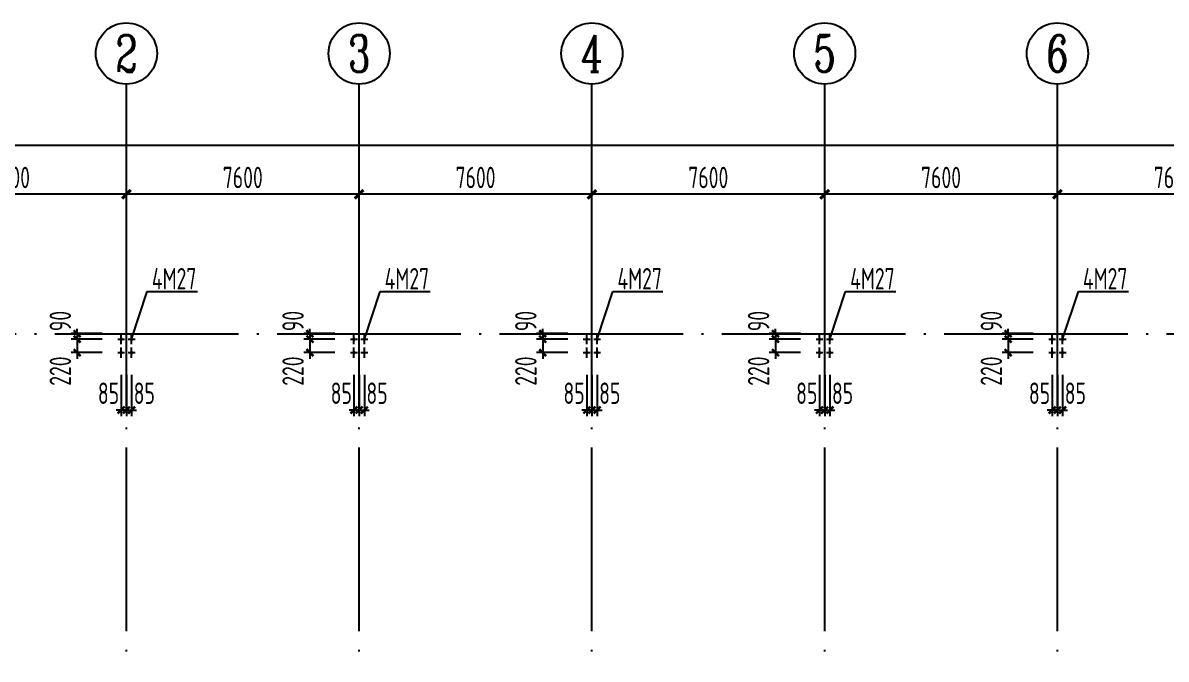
# Model space of a CAD drawing. Extents: x -3102990 to -851544, y -5293060 to -2540151.
# Drawn here: x -2112087 to -2093422, y -2646655 to -2636265 of the extents above; entities that cross this region are included whole.
import ezdxf
from ezdxf.enums import TextEntityAlignment as Align

# ---------------------------------------------------------------- set-up
doc = ezdxf.new("R2010")
doc.units = 0
doc.header["$LTSCALE"] = 1000
doc.header["$PDMODE"] = 1
doc.linetypes.add('DOTE', pattern=[2.42, 2, -0.2, 0.02, -0.2])
doc.layers.get('0').update_dxf_attribs({"linetype": 'CONTINUOUS'})
doc.layers.get('Defpoints').update_dxf_attribs({"linetype": 'CONTINUOUS'})
for name, color, linetype in [('AXIS', 253, 'DOTE'), ('COLU', 7, 'CONTINUOUS'), ('DIM', 3, 'CONTINUOUS'), ('NUM', 7, 'CONTINUOUS'), ('TEXT', 7, 'CONTINUOUS'), ('THIN', 7, 'CONTINUOUS')]:
    doc.layers.add(name, color=color, linetype=linetype)
doc.styles.add('TSSD_Axis', font='Complex.shx', dxfattribs={"width": 0.7, "bigfont": 'hztxt.shx'})
doc.styles.add('TSSD_Dimension', font='tssdeng.shx', dxfattribs={"width": 0.7, "bigfont": 'Hztxt.shx'})
doc.styles.add('TSSD_Rein', font='Tssdeng.shx', dxfattribs={"width": 0.75, "bigfont": 'hztxt.shx'})
doc.dimstyles.new('TSSD_100_100$0', dxfattribs={"dimtxt": 350, "dimasz": 80, "dimexe": 100, "dimexo": 250, "dimgap": 100, "dimtad": 1, "dimdec": 0, "dimzin": 0, "dimdsep": 46, "dimtxsty": 'TSSD_Dimension', "dimblk": 'ARCHTICK', "dimcen": 0, "dimdle": 100, "dimclrd": 3, "dimclre": 3, "dimclrt": 7, "dimadec": 0, "dimazin": 0, "dimtfac": 1, "dimtdec": 0, "dimtix": 1, "dimtmove": 2, "dimatfit": 3, "dimldrblk": 'ARCHTICK', "dimfxl": 100, "dimtolj": 1, "dimtzin": 0, "dimarcsym": 0})
doc.dimstyles.new('TSSD_200_100', dxfattribs={"dimtxt": 350, "dimasz": 100, "dimexe": 100, "dimexo": 250, "dimgap": 100, "dimtad": 1, "dimdec": 0, "dimlfac": 2, "dimzin": 0, "dimdsep": 46, "dimtxsty": 'TSSD_Dimension', "dimblk": 'ARCHTICK', "dimcen": 0, "dimdle": 100, "dimclrt": 7, "dimadec": 0, "dimazin": 0, "dimtfac": 1, "dimtdec": 0, "dimtix": 1, "dimtmove": 2, "dimatfit": 3, "dimfxl": 1, "dimtolj": 1, "dimtzin": 0, "dimarcsym": 0})

# ---------------------------------------------------------------- blocks, each defined once
blk = doc.blocks.new('ts_axno')
at = {"color": 0, "linetype": 'ByBlock', "lineweight": -2}
blk.add_circle((0, 0), 0.5, dxfattribs=at)
at = {"color": 0, "linetype": 'ByBlock', "lineweight": -2, "style": 'TSSD_Axis', "width": 0.7}
blk.add_attdef('A', text='', height=0.6, dxfattribs=at).set_placement((0, 0), align=Align.MIDDLE_CENTER)
blk = doc.blocks.new('_ArchTick')
at = {"color": 0, "const_width": 0.5}
blk.add_lwpolyline([(-0.71, -0.71), (0.71, 0.71)], dxfattribs=at)
blk = doc.blocks.new('*D936')
at = {"layer": 'Defpoints', "color": 0, "ltscale": 1.5}
for p in [(-2095197, -2639065), (-2095197, -2640340), (-2091397, -2640340)]:
    blk.add_point(p, dxfattribs=at)
at = {"layer": 'DIM', "color": 0, "lineweight": -2, "ltscale": 1.5}
for p, q in [((-2095197, -2640090), (-2095197, -2638965)), ((-2091397, -2640090), (-2091397, -2638965)), ((-2091297, -2639065), (-2095297, -2639065))]:
    blk.add_line(p, q, dxfattribs=at)
at = {"layer": 'DIM', "color": 0, "lineweight": -2, "ltscale": 1.5, "xscale": 100, "yscale": 100, "zscale": 100, "rotation": 180}
blk.add_blockref('_ArchTick', (-2095197, -2639065), dxfattribs=at)
at = {"layer": 'DIM', "color": 0, "lineweight": -2, "ltscale": 1.5, "xscale": 100, "yscale": 100, "zscale": 100}
blk.add_blockref('_ArchTick', (-2091397, -2639065), dxfattribs=at)
at = {"layer": 'DIM', "color": 7, "ltscale": 1.5, "insert": (-2093297, -2638790), "char_height": 350, "attachment_point": 5, "style": 'TSSD_Dimension'}
blk.add_mtext('\\A1;7600', dxfattribs=at)
blk = doc.blocks.new('*D937')
at = {"layer": 'Defpoints', "color": 0, "ltscale": 1.5}
for p in [(-2098997, -2639065), (-2098997, -2640340), (-2095197, -2640340)]:
    blk.add_point(p, dxfattribs=at)
at = {"layer": 'DIM', "color": 0, "lineweight": -2, "ltscale": 1.5}
for p, q in [((-2098997, -2640090), (-2098997, -2638965)), ((-2095197, -2640090), (-2095197, -2638965)), ((-2095097, -2639065), (-2099097, -2639065))]:
    blk.add_line(p, q, dxfattribs=at)
at = {"layer": 'DIM', "color": 0, "lineweight": -2, "ltscale": 1.5, "xscale": 100, "yscale": 100, "zscale": 100, "rotation": 180}
blk.add_blockref('_ArchTick', (-2098997, -2639065), dxfattribs=at)
at = {"layer": 'DIM', "color": 0, "lineweight": -2, "ltscale": 1.5, "xscale": 100, "yscale": 100, "zscale": 100}
blk.add_blockref('_ArchTick', (-2095197, -2639065), dxfattribs=at)
at = {"layer": 'DIM', "color": 7, "ltscale": 1.5, "insert": (-2097097, -2638790), "char_height": 350, "attachment_point": 5, "style": 'TSSD_Dimension'}
blk.add_mtext('\\A1;7600', dxfattribs=at)
blk = doc.blocks.new('*D938')
at = {"layer": 'Defpoints', "color": 0, "ltscale": 1.5}
for p in [(-2102797, -2639065), (-2102797, -2640340), (-2098997, -2640340)]:
    blk.add_point(p, dxfattribs=at)
at = {"layer": 'DIM', "color": 0, "lineweight": -2, "ltscale": 1.5}
for p, q in [((-2102797, -2640090), (-2102797, -2638965)), ((-2098997, -2640090), (-2098997, -2638965)), ((-2098897, -2639065), (-2102897, -2639065))]:
    blk.add_line(p, q, dxfattribs=at)
at = {"layer": 'DIM', "color": 0, "lineweight": -2, "ltscale": 1.5, "xscale": 100, "yscale": 100, "zscale": 100, "rotation": 180}
blk.add_blockref('_ArchTick', (-2102797, -2639065), dxfattribs=at)
at = {"layer": 'DIM', "color": 0, "lineweight": -2, "ltscale": 1.5, "xscale": 100, "yscale": 100, "zscale": 100}
blk.add_blockref('_ArchTick', (-2098997, -2639065), dxfattribs=at)
at = {"layer": 'DIM', "color": 7, "ltscale": 1.5, "insert": (-2100897, -2638790), "char_height": 350, "attachment_point": 5, "style": 'TSSD_Dimension'}
blk.add_mtext('\\A1;7600', dxfattribs=at)
blk = doc.blocks.new('*D939')
at = {"layer": 'Defpoints', "color": 0, "ltscale": 1.5}
for p in [(-2106597, -2639065), (-2106597, -2640340), (-2102797, -2640340)]:
    blk.add_point(p, dxfattribs=at)
at = {"layer": 'DIM', "color": 0, "lineweight": -2, "ltscale": 1.5}
for p, q in [((-2106597, -2640090), (-2106597, -2638965)), ((-2102797, -2640090), (-2102797, -2638965)), ((-2102697, -2639065), (-2106697, -2639065))]:
    blk.add_line(p, q, dxfattribs=at)
at = {"layer": 'DIM', "color": 0, "lineweight": -2, "ltscale": 1.5, "xscale": 100, "yscale": 100, "zscale": 100, "rotation": 180}
blk.add_blockref('_ArchTick', (-2106597, -2639065), dxfattribs=at)
at = {"layer": 'DIM', "color": 0, "lineweight": -2, "ltscale": 1.5, "xscale": 100, "yscale": 100, "zscale": 100}
blk.add_blockref('_ArchTick', (-2102797, -2639065), dxfattribs=at)
at = {"layer": 'DIM', "color": 7, "ltscale": 1.5, "insert": (-2104697, -2638790), "char_height": 350, "attachment_point": 5, "style": 'TSSD_Dimension'}
blk.add_mtext('\\A1;7600', dxfattribs=at)
blk = doc.blocks.new('*D940')
at = {"layer": 'Defpoints', "color": 0, "ltscale": 1.5}
for p in [(-2110397, -2639065), (-2110397, -2640340), (-2106597, -2640340)]:
    blk.add_point(p, dxfattribs=at)
at = {"layer": 'DIM', "color": 0, "lineweight": -2, "ltscale": 1.5}
for p, q in [((-2110397, -2640090), (-2110397, -2638965)), ((-2106597, -2640090), (-2106597, -2638965)), ((-2106497, -2639065), (-2110497, -2639065))]:
    blk.add_line(p, q, dxfattribs=at)
at = {"layer": 'DIM', "color": 0, "lineweight": -2, "ltscale": 1.5, "xscale": 100, "yscale": 100, "zscale": 100, "rotation": 180}
blk.add_blockref('_ArchTick', (-2110397, -2639065), dxfattribs=at)
at = {"layer": 'DIM', "color": 0, "lineweight": -2, "ltscale": 1.5, "xscale": 100, "yscale": 100, "zscale": 100}
blk.add_blockref('_ArchTick', (-2106597, -2639065), dxfattribs=at)
at = {"layer": 'DIM', "color": 7, "ltscale": 1.5, "insert": (-2108497, -2638790), "char_height": 350, "attachment_point": 5, "style": 'TSSD_Dimension'}
blk.add_mtext('\\A1;7600', dxfattribs=at)
blk = doc.blocks.new('*D941')
at = {"layer": 'Defpoints', "color": 0, "ltscale": 1.5}
for p in [(-2114197, -2639065), (-2114197, -2640340), (-2110397, -2640340)]:
    blk.add_point(p, dxfattribs=at)
at = {"layer": 'DIM', "color": 0, "lineweight": -2, "ltscale": 1.5}
for p, q in [((-2114197, -2640090), (-2114197, -2638965)), ((-2110397, -2640090), (-2110397, -2638965)), ((-2110297, -2639065), (-2114297, -2639065))]:
    blk.add_line(p, q, dxfattribs=at)
at = {"layer": 'DIM', "color": 0, "lineweight": -2, "ltscale": 1.5, "xscale": 100, "yscale": 100, "zscale": 100, "rotation": 180}
blk.add_blockref('_ArchTick', (-2114197, -2639065), dxfattribs=at)
at = {"layer": 'DIM', "color": 0, "lineweight": -2, "ltscale": 1.5, "xscale": 100, "yscale": 100, "zscale": 100}
blk.add_blockref('_ArchTick', (-2110397, -2639065), dxfattribs=at)
at = {"layer": 'DIM', "color": 7, "ltscale": 1.5, "insert": (-2112297, -2638790), "char_height": 350, "attachment_point": 5, "style": 'TSSD_Dimension'}
blk.add_mtext('\\A1;7600', dxfattribs=at)
blk = doc.blocks.new('*D942')
at = {"layer": 'Defpoints', "color": 0, "ltscale": 1.5}
for p in [(-2038197, -2638265), (-2114197, -2640340), (-2038197, -2640340)]:
    blk.add_point(p, dxfattribs=at)
at = {"layer": 'DIM', "color": 0, "lineweight": -2, "ltscale": 1.5}
for p, q in [((-2114297, -2638265), (-2038097, -2638265)), ((-2114197, -2640090), (-2114197, -2638165)), ((-2038197, -2640090), (-2038197, -2638165))]:
    blk.add_line(p, q, dxfattribs=at)
at = {"layer": 'DIM', "color": 0, "lineweight": -2, "ltscale": 1.5, "xscale": 100, "yscale": 100, "zscale": 100, "rotation": 180}
blk.add_blockref('_ArchTick', (-2114197, -2638265), dxfattribs=at)
at = {"layer": 'DIM', "color": 0, "lineweight": -2, "ltscale": 1.5, "xscale": 100, "yscale": 100, "zscale": 100}
blk.add_blockref('_ArchTick', (-2038197, -2638265), dxfattribs=at)
at = {"layer": 'DIM', "color": 7, "ltscale": 1.5, "insert": (-2076197, -2637990), "char_height": 350, "attachment_point": 5, "style": 'TSSD_Dimension'}
blk.add_mtext('\\A1;152000', dxfattribs=at)
blk = doc.blocks.new('A$C21E01B0F')
at = {"layer": 'THIN'}
for p, q in [((18, 241), (18, -299)), ((-162, -29), (198, -29))]:
    blk.add_line(p, q, dxfattribs=at)
blk.add_solid([(18, 151), (108, -29), (-72, -29), (18, -209)], dxfattribs=at)
blk = doc.blocks.new('*D955')
at = {"layer": 'Defpoints', "color": 0, "ltscale": 1.5}
for p in [(-2111201, -2641430), (-2110542, -2641340), (-2110542, -2641430)]:
    blk.add_point(p, dxfattribs=at)
at = {"layer": 'DIM', "color": 3, "lineweight": -2, "ltscale": 1.5}
for p, q in [((-2110792, -2641340), (-2111301, -2641340)), ((-2110792, -2641430), (-2111301, -2641430)), ((-2111201, -2641340), (-2111201, -2641260)), ((-2111201, -2641340), (-2111201, -2641430)), ((-2111201, -2641430), (-2111201, -2641510))]:
    blk.add_line(p, q, dxfattribs=at)
at = {"layer": 'DIM', "color": 3, "lineweight": -2, "ltscale": 1.5, "xscale": 80, "yscale": 80, "zscale": 80}
for p, rotation in [((-2111201, -2641340), 270), ((-2111201, -2641430), 90)]:
    blk.add_blockref('_ArchTick', p, dxfattribs=dict(at, rotation=rotation))
at = {"layer": 'DIM', "color": 7, "ltscale": 1.5, "insert": (-2111476, -2641134), "char_height": 350, "attachment_point": 5, "rotation": 90, "style": 'TSSD_Dimension'}
blk.add_mtext('\\A1;90', dxfattribs=at)
blk = doc.blocks.new('*D956')
at = {"layer": 'Defpoints', "color": 0, "ltscale": 1.5}
for p in [(-2110542, -2641430), (-2111201, -2641650), (-2110542, -2641650)]:
    blk.add_point(p, dxfattribs=at)
at = {"layer": 'DIM', "color": 3, "lineweight": -2, "ltscale": 1.5}
for p, q in [((-2110792, -2641430), (-2111301, -2641430)), ((-2111201, -2641330), (-2111201, -2641750)), ((-2110792, -2641650), (-2111301, -2641650))]:
    blk.add_line(p, q, dxfattribs=at)
at = {"layer": 'DIM', "color": 3, "lineweight": -2, "ltscale": 1.5, "xscale": 80, "yscale": 80, "zscale": 80}
for p, rotation in [((-2111201, -2641430), 90), ((-2111201, -2641650), 270)]:
    blk.add_blockref('_ArchTick', p, dxfattribs=dict(at, rotation=rotation))
at = {"layer": 'DIM', "color": 7, "ltscale": 1.5, "insert": (-2111476, -2641952), "char_height": 350, "attachment_point": 5, "rotation": 90, "style": 'TSSD_Dimension'}
blk.add_mtext('\\A1;220', dxfattribs=at)
blk = doc.blocks.new('*D957')
at = {"layer": 'Defpoints', "color": 0, "ltscale": 1.5}
for p in [(-2110482, -2641765), (-2110397, -2641765, 3), (-2110397, -2642588)]:
    blk.add_point(p, dxfattribs=at)
at = {"layer": 'DIM', "color": 3, "lineweight": -2, "ltscale": 1.5}
for p, q in [((-2110482, -2642015), (-2110482, -2642688)), ((-2110397, -2642015), (-2110397, -2642688)), ((-2110482, -2642588), (-2110562, -2642588)), ((-2110482, -2642588), (-2110397, -2642588)), ((-2110397, -2642588), (-2110317, -2642588))]:
    blk.add_line(p, q, dxfattribs=at)
at = {"layer": 'DIM', "color": 3, "lineweight": -2, "ltscale": 1.5, "xscale": 80, "yscale": 80, "zscale": 80}
blk.add_blockref('_ArchTick', (-2110482, -2642588), dxfattribs=at)
at = {"layer": 'DIM', "color": 3, "lineweight": -2, "ltscale": 1.5, "xscale": 80, "yscale": 80, "zscale": 80, "rotation": 180}
blk.add_blockref('_ArchTick', (-2110397, -2642588), dxfattribs=at)
at = {"layer": 'DIM', "color": 7, "ltscale": 1.5, "insert": (-2110689, -2642313), "char_height": 350, "attachment_point": 5, "style": 'TSSD_Dimension'}
blk.add_mtext('\\A1;85', dxfattribs=at)
blk = doc.blocks.new('*D958')
at = {"layer": 'Defpoints', "color": 0, "ltscale": 1.5}
for p in [(-2110397, -2641765), (-2110312, -2641765, 3), (-2110312, -2642588)]:
    blk.add_point(p, dxfattribs=at)
at = {"layer": 'DIM', "color": 3, "lineweight": -2, "ltscale": 1.5}
for p, q in [((-2110397, -2642015), (-2110397, -2642688)), ((-2110312, -2642015), (-2110312, -2642688)), ((-2110397, -2642588), (-2110477, -2642588)), ((-2110397, -2642588), (-2110312, -2642588)), ((-2110312, -2642588), (-2110232, -2642588))]:
    blk.add_line(p, q, dxfattribs=at)
at = {"layer": 'DIM', "color": 3, "lineweight": -2, "ltscale": 1.5, "xscale": 80, "yscale": 80, "zscale": 80}
blk.add_blockref('_ArchTick', (-2110397, -2642588), dxfattribs=at)
at = {"layer": 'DIM', "color": 3, "lineweight": -2, "ltscale": 1.5, "xscale": 80, "yscale": 80, "zscale": 80, "rotation": 180}
blk.add_blockref('_ArchTick', (-2110312, -2642588), dxfattribs=at)
at = {"layer": 'DIM', "color": 7, "ltscale": 1.5, "insert": (-2110105, -2642313), "char_height": 350, "attachment_point": 5, "style": 'TSSD_Dimension'}
blk.add_mtext('\\A1;85', dxfattribs=at)
blk = doc.blocks.new('*D959')
at = {"layer": 'Defpoints', "color": 0, "ltscale": 1.5}
for p in [(-2107401, -2641430), (-2106742, -2641340), (-2106742, -2641430)]:
    blk.add_point(p, dxfattribs=at)
at = {"layer": 'DIM', "color": 3, "lineweight": -2, "ltscale": 1.5}
for p, q in [((-2106992, -2641340), (-2107501, -2641340)), ((-2106992, -2641430), (-2107501, -2641430)), ((-2107401, -2641340), (-2107401, -2641260)), ((-2107401, -2641340), (-2107401, -2641430)), ((-2107401, -2641430), (-2107401, -2641510))]:
    blk.add_line(p, q, dxfattribs=at)
at = {"layer": 'DIM', "color": 3, "lineweight": -2, "ltscale": 1.5, "xscale": 80, "yscale": 80, "zscale": 80}
for p, rotation in [((-2107401, -2641340), 270), ((-2107401, -2641430), 90)]:
    blk.add_blockref('_ArchTick', p, dxfattribs=dict(at, rotation=rotation))
at = {"layer": 'DIM', "color": 7, "ltscale": 1.5, "insert": (-2107676, -2641134), "char_height": 350, "attachment_point": 5, "rotation": 90, "style": 'TSSD_Dimension'}
blk.add_mtext('\\A1;90', dxfattribs=at)
blk = doc.blocks.new('*D960')
at = {"layer": 'Defpoints', "color": 0, "ltscale": 1.5}
for p in [(-2106742, -2641430), (-2107401, -2641650), (-2106742, -2641650)]:
    blk.add_point(p, dxfattribs=at)
at = {"layer": 'DIM', "color": 3, "lineweight": -2, "ltscale": 1.5}
for p, q in [((-2106992, -2641430), (-2107501, -2641430)), ((-2107401, -2641330), (-2107401, -2641750)), ((-2106992, -2641650), (-2107501, -2641650))]:
    blk.add_line(p, q, dxfattribs=at)
at = {"layer": 'DIM', "color": 3, "lineweight": -2, "ltscale": 1.5, "xscale": 80, "yscale": 80, "zscale": 80}
for p, rotation in [((-2107401, -2641430), 90), ((-2107401, -2641650), 270)]:
    blk.add_blockref('_ArchTick', p, dxfattribs=dict(at, rotation=rotation))
at = {"layer": 'DIM', "color": 7, "ltscale": 1.5, "insert": (-2107676, -2641952), "char_height": 350, "attachment_point": 5, "rotation": 90, "style": 'TSSD_Dimension'}
blk.add_mtext('\\A1;220', dxfattribs=at)
blk = doc.blocks.new('*D961')
at = {"layer": 'Defpoints', "color": 0, "ltscale": 1.5}
for p in [(-2106682, -2641765), (-2106597, -2641765, 3), (-2106597, -2642588)]:
    blk.add_point(p, dxfattribs=at)
at = {"layer": 'DIM', "color": 3, "lineweight": -2, "ltscale": 1.5}
for p, q in [((-2106682, -2642015), (-2106682, -2642688)), ((-2106597, -2642015), (-2106597, -2642688)), ((-2106682, -2642588), (-2106762, -2642588)), ((-2106682, -2642588), (-2106597, -2642588)), ((-2106597, -2642588), (-2106517, -2642588))]:
    blk.add_line(p, q, dxfattribs=at)
at = {"layer": 'DIM', "color": 3, "lineweight": -2, "ltscale": 1.5, "xscale": 80, "yscale": 80, "zscale": 80}
blk.add_blockref('_ArchTick', (-2106682, -2642588), dxfattribs=at)
at = {"layer": 'DIM', "color": 3, "lineweight": -2, "ltscale": 1.5, "xscale": 80, "yscale": 80, "zscale": 80, "rotation": 180}
blk.add_blockref('_ArchTick', (-2106597, -2642588), dxfattribs=at)
at = {"layer": 'DIM', "color": 7, "ltscale": 1.5, "insert": (-2106889, -2642313), "char_height": 350, "attachment_point": 5, "style": 'TSSD_Dimension'}
blk.add_mtext('\\A1;85', dxfattribs=at)
blk = doc.blocks.new('*D962')
at = {"layer": 'Defpoints', "color": 0, "ltscale": 1.5}
for p in [(-2106597, -2641765), (-2106512, -2641765, 3), (-2106512, -2642588)]:
    blk.add_point(p, dxfattribs=at)
at = {"layer": 'DIM', "color": 3, "lineweight": -2, "ltscale": 1.5}
for p, q in [((-2106597, -2642015), (-2106597, -2642688)), ((-2106512, -2642015), (-2106512, -2642688)), ((-2106597, -2642588), (-2106677, -2642588)), ((-2106597, -2642588), (-2106512, -2642588)), ((-2106512, -2642588), (-2106432, -2642588))]:
    blk.add_line(p, q, dxfattribs=at)
at = {"layer": 'DIM', "color": 3, "lineweight": -2, "ltscale": 1.5, "xscale": 80, "yscale": 80, "zscale": 80}
blk.add_blockref('_ArchTick', (-2106597, -2642588), dxfattribs=at)
at = {"layer": 'DIM', "color": 3, "lineweight": -2, "ltscale": 1.5, "xscale": 80, "yscale": 80, "zscale": 80, "rotation": 180}
blk.add_blockref('_ArchTick', (-2106512, -2642588), dxfattribs=at)
at = {"layer": 'DIM', "color": 7, "ltscale": 1.5, "insert": (-2106305, -2642313), "char_height": 350, "attachment_point": 5, "style": 'TSSD_Dimension'}
blk.add_mtext('\\A1;85', dxfattribs=at)
blk = doc.blocks.new('*D967')
at = {"layer": 'Defpoints', "color": 0, "ltscale": 1.5}
for p in [(-2103601, -2641430), (-2102942, -2641340), (-2102942, -2641430)]:
    blk.add_point(p, dxfattribs=at)
at = {"layer": 'DIM', "color": 3, "lineweight": -2, "ltscale": 1.5}
for p, q in [((-2103192, -2641340), (-2103701, -2641340)), ((-2103192, -2641430), (-2103701, -2641430)), ((-2103601, -2641340), (-2103601, -2641260)), ((-2103601, -2641340), (-2103601, -2641430)), ((-2103601, -2641430), (-2103601, -2641510))]:
    blk.add_line(p, q, dxfattribs=at)
at = {"layer": 'DIM', "color": 3, "lineweight": -2, "ltscale": 1.5, "xscale": 80, "yscale": 80, "zscale": 80}
for p, rotation in [((-2103601, -2641340), 270), ((-2103601, -2641430), 90)]:
    blk.add_blockref('_ArchTick', p, dxfattribs=dict(at, rotation=rotation))
at = {"layer": 'DIM', "color": 7, "ltscale": 1.5, "insert": (-2103876, -2641134), "char_height": 350, "attachment_point": 5, "rotation": 90, "style": 'TSSD_Dimension'}
blk.add_mtext('\\A1;90', dxfattribs=at)
blk = doc.blocks.new('*D968')
at = {"layer": 'Defpoints', "color": 0, "ltscale": 1.5}
for p in [(-2102942, -2641430), (-2103601, -2641650), (-2102942, -2641650)]:
    blk.add_point(p, dxfattribs=at)
at = {"layer": 'DIM', "color": 3, "lineweight": -2, "ltscale": 1.5}
for p, q in [((-2103192, -2641430), (-2103701, -2641430)), ((-2103601, -2641330), (-2103601, -2641750)), ((-2103192, -2641650), (-2103701, -2641650))]:
    blk.add_line(p, q, dxfattribs=at)
at = {"layer": 'DIM', "color": 3, "lineweight": -2, "ltscale": 1.5, "xscale": 80, "yscale": 80, "zscale": 80}
for p, rotation in [((-2103601, -2641430), 90), ((-2103601, -2641650), 270)]:
    blk.add_blockref('_ArchTick', p, dxfattribs=dict(at, rotation=rotation))
at = {"layer": 'DIM', "color": 7, "ltscale": 1.5, "insert": (-2103876, -2641952), "char_height": 350, "attachment_point": 5, "rotation": 90, "style": 'TSSD_Dimension'}
blk.add_mtext('\\A1;220', dxfattribs=at)
blk = doc.blocks.new('*D969')
at = {"layer": 'Defpoints', "color": 0, "ltscale": 1.5}
for p in [(-2102882, -2641765), (-2102797, -2641765, 3), (-2102797, -2642588)]:
    blk.add_point(p, dxfattribs=at)
at = {"layer": 'DIM', "color": 3, "lineweight": -2, "ltscale": 1.5}
for p, q in [((-2102882, -2642015), (-2102882, -2642688)), ((-2102797, -2642015), (-2102797, -2642688)), ((-2102882, -2642588), (-2102962, -2642588)), ((-2102882, -2642588), (-2102797, -2642588)), ((-2102797, -2642588), (-2102717, -2642588))]:
    blk.add_line(p, q, dxfattribs=at)
at = {"layer": 'DIM', "color": 3, "lineweight": -2, "ltscale": 1.5, "xscale": 80, "yscale": 80, "zscale": 80}
blk.add_blockref('_ArchTick', (-2102882, -2642588), dxfattribs=at)
at = {"layer": 'DIM', "color": 3, "lineweight": -2, "ltscale": 1.5, "xscale": 80, "yscale": 80, "zscale": 80, "rotation": 180}
blk.add_blockref('_ArchTick', (-2102797, -2642588), dxfattribs=at)
at = {"layer": 'DIM', "color": 7, "ltscale": 1.5, "insert": (-2103089, -2642313), "char_height": 350, "attachment_point": 5, "style": 'TSSD_Dimension'}
blk.add_mtext('\\A1;85', dxfattribs=at)
blk = doc.blocks.new('*D970')
at = {"layer": 'Defpoints', "color": 0, "ltscale": 1.5}
for p in [(-2102797, -2641765), (-2102712, -2641765, 3), (-2102712, -2642588)]:
    blk.add_point(p, dxfattribs=at)
at = {"layer": 'DIM', "color": 3, "lineweight": -2, "ltscale": 1.5}
for p, q in [((-2102797, -2642015), (-2102797, -2642688)), ((-2102712, -2642015), (-2102712, -2642688)), ((-2102797, -2642588), (-2102877, -2642588)), ((-2102797, -2642588), (-2102712, -2642588)), ((-2102712, -2642588), (-2102632, -2642588))]:
    blk.add_line(p, q, dxfattribs=at)
at = {"layer": 'DIM', "color": 3, "lineweight": -2, "ltscale": 1.5, "xscale": 80, "yscale": 80, "zscale": 80}
blk.add_blockref('_ArchTick', (-2102797, -2642588), dxfattribs=at)
at = {"layer": 'DIM', "color": 3, "lineweight": -2, "ltscale": 1.5, "xscale": 80, "yscale": 80, "zscale": 80, "rotation": 180}
blk.add_blockref('_ArchTick', (-2102712, -2642588), dxfattribs=at)
at = {"layer": 'DIM', "color": 7, "ltscale": 1.5, "insert": (-2102505, -2642313), "char_height": 350, "attachment_point": 5, "style": 'TSSD_Dimension'}
blk.add_mtext('\\A1;85', dxfattribs=at)
blk = doc.blocks.new('*D975')
at = {"layer": 'Defpoints', "color": 0, "ltscale": 1.5}
for p in [(-2099801, -2641430), (-2099142, -2641340), (-2099142, -2641430)]:
    blk.add_point(p, dxfattribs=at)
at = {"layer": 'DIM', "color": 3, "lineweight": -2, "ltscale": 1.5}
for p, q in [((-2099392, -2641340), (-2099901, -2641340)), ((-2099392, -2641430), (-2099901, -2641430)), ((-2099801, -2641340), (-2099801, -2641260)), ((-2099801, -2641340), (-2099801, -2641430)), ((-2099801, -2641430), (-2099801, -2641510))]:
    blk.add_line(p, q, dxfattribs=at)
at = {"layer": 'DIM', "color": 3, "lineweight": -2, "ltscale": 1.5, "xscale": 80, "yscale": 80, "zscale": 80}
for p, rotation in [((-2099801, -2641340), 270), ((-2099801, -2641430), 90)]:
    blk.add_blockref('_ArchTick', p, dxfattribs=dict(at, rotation=rotation))
at = {"layer": 'DIM', "color": 7, "ltscale": 1.5, "insert": (-2100076, -2641134), "char_height": 350, "attachment_point": 5, "rotation": 90, "style": 'TSSD_Dimension'}
blk.add_mtext('\\A1;90', dxfattribs=at)
blk = doc.blocks.new('*D976')
at = {"layer": 'Defpoints', "color": 0, "ltscale": 1.5}
for p in [(-2099142, -2641430), (-2099801, -2641650), (-2099142, -2641650)]:
    blk.add_point(p, dxfattribs=at)
at = {"layer": 'DIM', "color": 3, "lineweight": -2, "ltscale": 1.5}
for p, q in [((-2099392, -2641430), (-2099901, -2641430)), ((-2099801, -2641330), (-2099801, -2641750)), ((-2099392, -2641650), (-2099901, -2641650))]:
    blk.add_line(p, q, dxfattribs=at)
at = {"layer": 'DIM', "color": 3, "lineweight": -2, "ltscale": 1.5, "xscale": 80, "yscale": 80, "zscale": 80}
for p, rotation in [((-2099801, -2641430), 90), ((-2099801, -2641650), 270)]:
    blk.add_blockref('_ArchTick', p, dxfattribs=dict(at, rotation=rotation))
at = {"layer": 'DIM', "color": 7, "ltscale": 1.5, "insert": (-2100076, -2641952), "char_height": 350, "attachment_point": 5, "rotation": 90, "style": 'TSSD_Dimension'}
blk.add_mtext('\\A1;220', dxfattribs=at)
blk = doc.blocks.new('*D977')
at = {"layer": 'Defpoints', "color": 0, "ltscale": 1.5}
for p in [(-2099082, -2641765), (-2098997, -2641765, 3), (-2098997, -2642588)]:
    blk.add_point(p, dxfattribs=at)
at = {"layer": 'DIM', "color": 3, "lineweight": -2, "ltscale": 1.5}
for p, q in [((-2099082, -2642015), (-2099082, -2642688)), ((-2098997, -2642015), (-2098997, -2642688)), ((-2099082, -2642588), (-2099162, -2642588)), ((-2099082, -2642588), (-2098997, -2642588)), ((-2098997, -2642588), (-2098917, -2642588))]:
    blk.add_line(p, q, dxfattribs=at)
at = {"layer": 'DIM', "color": 3, "lineweight": -2, "ltscale": 1.5, "xscale": 80, "yscale": 80, "zscale": 80}
blk.add_blockref('_ArchTick', (-2099082, -2642588), dxfattribs=at)
at = {"layer": 'DIM', "color": 3, "lineweight": -2, "ltscale": 1.5, "xscale": 80, "yscale": 80, "zscale": 80, "rotation": 180}
blk.add_blockref('_ArchTick', (-2098997, -2642588), dxfattribs=at)
at = {"layer": 'DIM', "color": 7, "ltscale": 1.5, "insert": (-2099289, -2642313), "char_height": 350, "attachment_point": 5, "style": 'TSSD_Dimension'}
blk.add_mtext('\\A1;85', dxfattribs=at)
blk = doc.blocks.new('*D978')
at = {"layer": 'Defpoints', "color": 0, "ltscale": 1.5}
for p in [(-2098997, -2641765), (-2098912, -2641765, 3), (-2098912, -2642588)]:
    blk.add_point(p, dxfattribs=at)
at = {"layer": 'DIM', "color": 3, "lineweight": -2, "ltscale": 1.5}
for p, q in [((-2098997, -2642015), (-2098997, -2642688)), ((-2098912, -2642015), (-2098912, -2642688)), ((-2098997, -2642588), (-2099077, -2642588)), ((-2098997, -2642588), (-2098912, -2642588)), ((-2098912, -2642588), (-2098832, -2642588))]:
    blk.add_line(p, q, dxfattribs=at)
at = {"layer": 'DIM', "color": 3, "lineweight": -2, "ltscale": 1.5, "xscale": 80, "yscale": 80, "zscale": 80}
blk.add_blockref('_ArchTick', (-2098997, -2642588), dxfattribs=at)
at = {"layer": 'DIM', "color": 3, "lineweight": -2, "ltscale": 1.5, "xscale": 80, "yscale": 80, "zscale": 80, "rotation": 180}
blk.add_blockref('_ArchTick', (-2098912, -2642588), dxfattribs=at)
at = {"layer": 'DIM', "color": 7, "ltscale": 1.5, "insert": (-2098705, -2642313), "char_height": 350, "attachment_point": 5, "style": 'TSSD_Dimension'}
blk.add_mtext('\\A1;85', dxfattribs=at)
blk = doc.blocks.new('*D983')
at = {"layer": 'Defpoints', "color": 0, "ltscale": 1.5}
for p in [(-2096001, -2641430), (-2095342, -2641340), (-2095342, -2641430)]:
    blk.add_point(p, dxfattribs=at)
at = {"layer": 'DIM', "color": 3, "lineweight": -2, "ltscale": 1.5}
for p, q in [((-2095592, -2641340), (-2096101, -2641340)), ((-2095592, -2641430), (-2096101, -2641430)), ((-2096001, -2641340), (-2096001, -2641260)), ((-2096001, -2641340), (-2096001, -2641430)), ((-2096001, -2641430), (-2096001, -2641510))]:
    blk.add_line(p, q, dxfattribs=at)
at = {"layer": 'DIM', "color": 3, "lineweight": -2, "ltscale": 1.5, "xscale": 80, "yscale": 80, "zscale": 80}
for p, rotation in [((-2096001, -2641340), 270), ((-2096001, -2641430), 90)]:
    blk.add_blockref('_ArchTick', p, dxfattribs=dict(at, rotation=rotation))
at = {"layer": 'DIM', "color": 7, "ltscale": 1.5, "insert": (-2096276, -2641134), "char_height": 350, "attachment_point": 5, "rotation": 90, "style": 'TSSD_Dimension'}
blk.add_mtext('\\A1;90', dxfattribs=at)
blk = doc.blocks.new('*D984')
at = {"layer": 'Defpoints', "color": 0, "ltscale": 1.5}
for p in [(-2095342, -2641430), (-2096001, -2641650), (-2095342, -2641650)]:
    blk.add_point(p, dxfattribs=at)
at = {"layer": 'DIM', "color": 3, "lineweight": -2, "ltscale": 1.5}
for p, q in [((-2095592, -2641430), (-2096101, -2641430)), ((-2096001, -2641330), (-2096001, -2641750)), ((-2095592, -2641650), (-2096101, -2641650))]:
    blk.add_line(p, q, dxfattribs=at)
at = {"layer": 'DIM', "color": 3, "lineweight": -2, "ltscale": 1.5, "xscale": 80, "yscale": 80, "zscale": 80}
for p, rotation in [((-2096001, -2641430), 90), ((-2096001, -2641650), 270)]:
    blk.add_blockref('_ArchTick', p, dxfattribs=dict(at, rotation=rotation))
at = {"layer": 'DIM', "color": 7, "ltscale": 1.5, "insert": (-2096276, -2641952), "char_height": 350, "attachment_point": 5, "rotation": 90, "style": 'TSSD_Dimension'}
blk.add_mtext('\\A1;220', dxfattribs=at)
blk = doc.blocks.new('*D985')
at = {"layer": 'Defpoints', "color": 0, "ltscale": 1.5}
for p in [(-2095282, -2641765), (-2095197, -2641765, 3), (-2095197, -2642588)]:
    blk.add_point(p, dxfattribs=at)
at = {"layer": 'DIM', "color": 3, "lineweight": -2, "ltscale": 1.5}
for p, q in [((-2095282, -2642015), (-2095282, -2642688)), ((-2095197, -2642015), (-2095197, -2642688)), ((-2095282, -2642588), (-2095362, -2642588)), ((-2095282, -2642588), (-2095197, -2642588)), ((-2095197, -2642588), (-2095117, -2642588))]:
    blk.add_line(p, q, dxfattribs=at)
at = {"layer": 'DIM', "color": 3, "lineweight": -2, "ltscale": 1.5, "xscale": 80, "yscale": 80, "zscale": 80}
blk.add_blockref('_ArchTick', (-2095282, -2642588), dxfattribs=at)
at = {"layer": 'DIM', "color": 3, "lineweight": -2, "ltscale": 1.5, "xscale": 80, "yscale": 80, "zscale": 80, "rotation": 180}
blk.add_blockref('_ArchTick', (-2095197, -2642588), dxfattribs=at)
at = {"layer": 'DIM', "color": 7, "ltscale": 1.5, "insert": (-2095489, -2642313), "char_height": 350, "attachment_point": 5, "style": 'TSSD_Dimension'}
blk.add_mtext('\\A1;85', dxfattribs=at)
blk = doc.blocks.new('*D986')
at = {"layer": 'Defpoints', "color": 0, "ltscale": 1.5}
for p in [(-2095197, -2641765), (-2095112, -2641765, 3), (-2095112, -2642588)]:
    blk.add_point(p, dxfattribs=at)
at = {"layer": 'DIM', "color": 3, "lineweight": -2, "ltscale": 1.5}
for p, q in [((-2095197, -2642015), (-2095197, -2642688)), ((-2095112, -2642015), (-2095112, -2642688)), ((-2095197, -2642588), (-2095277, -2642588)), ((-2095197, -2642588), (-2095112, -2642588)), ((-2095112, -2642588), (-2095032, -2642588))]:
    blk.add_line(p, q, dxfattribs=at)
at = {"layer": 'DIM', "color": 3, "lineweight": -2, "ltscale": 1.5, "xscale": 80, "yscale": 80, "zscale": 80}
blk.add_blockref('_ArchTick', (-2095197, -2642588), dxfattribs=at)
at = {"layer": 'DIM', "color": 3, "lineweight": -2, "ltscale": 1.5, "xscale": 80, "yscale": 80, "zscale": 80, "rotation": 180}
blk.add_blockref('_ArchTick', (-2095112, -2642588), dxfattribs=at)
at = {"layer": 'DIM', "color": 7, "ltscale": 1.5, "insert": (-2094905, -2642313), "char_height": 350, "attachment_point": 5, "style": 'TSSD_Dimension'}
blk.add_mtext('\\A1;85', dxfattribs=at)

msp = doc.modelspace()

# ---------------------------------------------------------------- linework, layer by layer
at = {"layer": 'AXIS', "ltscale": 1.5}
for p, q in [((-2110396.76, -2657090.5), (-2110396.76, -2640340.5)), ((-2106596.76, -2657090.5), (-2106596.76, -2640340.5)), ((-2102796.76, -2657090.5), (-2102796.76, -2640340.5)), ((-2098996.76, -2657090.5), (-2098996.76, -2640340.5)), ((-2095196.76, -2657090.5), (-2095196.76, -2640340.5)), ((-2115196.76, -2641340.5), (-2037196.76, -2641340.5))]:
    msp.add_line(p, q, dxfattribs=at)
at = {"layer": 'NUM', "ltscale": 1.5}
for p, q in [((-2110396.76, -2640340.5), (-2110396.76, -2637265.5)), ((-2106596.76, -2640340.5), (-2106596.76, -2637265.5)), ((-2102796.76, -2640340.5), (-2102796.76, -2637265.5)), ((-2098996.76, -2640340.5), (-2098996.76, -2637265.5)), ((-2095196.76, -2640340.5), (-2095196.76, -2637265.5))]:
    msp.add_line(p, q, dxfattribs=at)
at = {"layer": 'NUM'}
for p, q in [((-2110311.76, -2641430.5, 1.44), (-2110055.44, -2640653.05, 1.44)), ((-2110055.44, -2640653.05, 1.44), (-2109237.37, -2640653.05, 1.44)), ((-2106511.76, -2641430.5, 1.44), (-2106255.44, -2640653.05, 1.44)), ((-2106255.44, -2640653.05, 1.44), (-2105437.37, -2640653.05, 1.44)), ((-2102711.76, -2641430.5, 1.44), (-2102455.44, -2640653.05, 1.44)), ((-2102455.44, -2640653.05, 1.44), (-2101637.37, -2640653.05, 1.44)), ((-2098911.76, -2641430.5, 1.44), (-2098655.44, -2640653.05, 1.44)), ((-2098655.44, -2640653.05, 1.44), (-2097837.37, -2640653.05, 1.44)), ((-2095111.76, -2641430.5, 1.44), (-2094855.44, -2640653.05, 1.44)), ((-2094855.44, -2640653.05, 1.44), (-2094037.37, -2640653.05, 1.44))]:
    msp.add_line(p, q, dxfattribs=at)

# ---------------------------------------------------------------- block references
at = {"layer": 'COLU', "lineweight": 5, "xscale": -0.3087000000523403, "yscale": 0.3087000008672476, "rotation": 180}
for p, zscale in [((-2110487.28, -2641439.44), 0.3086999999999999), ((-2110317.28, -2641439.44, 1.44), 0.3086999999999998), ((-2106687.28, -2641439.44), 0.3086999999999999), ((-2106517.28, -2641439.44, 1.44), 0.3086999999999998), ((-2102887.28, -2641439.44), 0.3086999999999999), ((-2102717.28, -2641439.44, 1.44), 0.3086999999999998), ((-2099087.28, -2641439.44), 0.3086999999999999), ((-2098917.28, -2641439.44, 1.44), 0.3086999999999998), ((-2095287.28, -2641439.44), 0.3086999999999999), ((-2095117.28, -2641439.44, 1.44), 0.3086999999999998), ((-2110487.28, -2641659.44), 0.3086999999999999), ((-2110317.28, -2641659.44, 4.8), 0.3086999999999998), ((-2106687.28, -2641659.44), 0.3086999999999999), ((-2106517.28, -2641659.44, 4.8), 0.3086999999999998), ((-2102887.28, -2641659.44), 0.3086999999999999), ((-2102717.28, -2641659.44, 4.8), 0.3086999999999998), ((-2099087.28, -2641659.44), 0.3086999999999999), ((-2098917.28, -2641659.44, 4.8), 0.3086999999999998), ((-2095287.28, -2641659.44), 0.3086999999999999), ((-2095117.28, -2641659.44, 4.8), 0.3086999999999998)]:
    msp.add_blockref('A$C21E01B0F', p, dxfattribs=dict(at, zscale=zscale))
at = {"layer": 'NUM'}
ref = msp.add_blockref('ts_axno', (-2110396.76, -2636765.5), dxfattribs=dict(at, xscale=1000, yscale=1000, zscale=1000))
ref.add_attrib('2', '2', dxfattribs={"height": 600, "style": 'TSSD_Axis', "width": 0.7}).set_placement((-2110396.76, -2636765.5), align=Align.MIDDLE_CENTER)
ref = msp.add_blockref('ts_axno', (-2106596.76, -2636765.5), dxfattribs=dict(at, xscale=1000, yscale=1000, zscale=1000))
ref.add_attrib('3', '3', dxfattribs={"height": 600, "style": 'TSSD_Axis', "width": 0.7}).set_placement((-2106596.76, -2636765.5), align=Align.MIDDLE_CENTER)
ref = msp.add_blockref('ts_axno', (-2102796.76, -2636765.5), dxfattribs=dict(at, xscale=1000, yscale=1000, zscale=1000))
ref.add_attrib('4', '4', dxfattribs={"height": 600, "style": 'TSSD_Axis', "width": 0.7}).set_placement((-2102796.76, -2636765.5), align=Align.MIDDLE_CENTER)
ref = msp.add_blockref('ts_axno', (-2098996.76, -2636765.5), dxfattribs=dict(at, xscale=1000, yscale=1000, zscale=1000))
ref.add_attrib('5', '5', dxfattribs={"height": 600, "style": 'TSSD_Axis', "width": 0.7}).set_placement((-2098996.76, -2636765.5), align=Align.MIDDLE_CENTER)
ref = msp.add_blockref('ts_axno', (-2095196.76, -2636765.5), dxfattribs=dict(at, xscale=1000, yscale=1000, zscale=1000))
ref.add_attrib('6', '6', dxfattribs={"height": 600, "style": 'TSSD_Axis', "width": 0.7}).set_placement((-2095196.76, -2636765.5), align=Align.MIDDLE_CENTER)

# ---------------------------------------------------------------- texts
at = {"layer": 'TEXT', "style": 'TSSD_Rein', "width": 0.7}
for p in [(-2109981.26, -2640618.04, 1.44), (-2106181.26, -2640618.04, 1.44), (-2102381.26, -2640618.04, 1.44), (-2098581.26, -2640618.04, 1.44), (-2094781.26, -2640618.04, 1.44)]:
    msp.add_text('4M27', height=350, dxfattribs=at).set_placement(p)

# ---------------------------------------------------------------- dimensions: what is measured, and where the dimension line sits
at = {"layer": 'DIM', "ltscale": 1.5}
for base, p1, p2, picture, middle in [((-2038196.76, -2638265.5), (-2114196.76, -2640340.5), (-2038196.76, -2640340.5), '*D942', (-2076196.76, -2637990.5)), ((-2114196.76, -2639065.5), (-2110396.76, -2640340.5), (-2114196.76, -2640340.5), '*D941', (-2112296.76, -2638790.5)), ((-2110396.76, -2639065.5), (-2106596.76, -2640340.5), (-2110396.76, -2640340.5), '*D940', (-2108496.76, -2638790.5)), ((-2106596.76, -2639065.5), (-2102796.76, -2640340.5), (-2106596.76, -2640340.5), '*D939', (-2104696.76, -2638790.5)), ((-2102796.76, -2639065.5), (-2098996.76, -2640340.5), (-2102796.76, -2640340.5), '*D938', (-2100896.76, -2638790.5)), ((-2098996.76, -2639065.5), (-2095196.76, -2640340.5), (-2098996.76, -2640340.5), '*D937', (-2097096.76, -2638790.5)), ((-2095196.76, -2639065.5), (-2091396.76, -2640340.5), (-2095196.76, -2640340.5), '*D936', (-2093296.76, -2638790.5))]:
    dim = msp.add_linear_dim(base=base, p1=p1, p2=p2, dimstyle='TSSD_200_100', dxfattribs=at)
    dim.commit()
    dim.dimension.update_dxf_attribs({"geometry": picture, "text_midpoint": middle})
for base, p1, p2, picture, middle in [((-2111201.47, -2641430.5), (-2110541.76, -2641340.5), (-2110541.76, -2641430.5), '*D955', (-2111476.47, -2641133.64)), ((-2107401.47, -2641430.5), (-2106741.76, -2641340.5), (-2106741.76, -2641430.5), '*D959', (-2107676.47, -2641133.64)), ((-2103601.47, -2641430.5), (-2102941.76, -2641340.5), (-2102941.76, -2641430.5), '*D967', (-2103876.47, -2641133.64)), ((-2099801.47, -2641430.5), (-2099141.76, -2641340.5), (-2099141.76, -2641430.5), '*D975', (-2100076.47, -2641133.64)), ((-2096001.47, -2641430.5), (-2095341.76, -2641340.5), (-2095341.76, -2641430.5), '*D983', (-2096276.47, -2641133.64)), ((-2111201.47, -2641650.5), (-2110541.76, -2641430.5), (-2110541.76, -2641650.5), '*D956', (-2111476.47, -2641951.59)), ((-2107401.47, -2641650.5), (-2106741.76, -2641430.5), (-2106741.76, -2641650.5), '*D960', (-2107676.47, -2641951.59)), ((-2103601.47, -2641650.5), (-2102941.76, -2641430.5), (-2102941.76, -2641650.5), '*D968', (-2103876.47, -2641951.59)), ((-2099801.47, -2641650.5), (-2099141.76, -2641430.5), (-2099141.76, -2641650.5), '*D976', (-2100076.47, -2641951.59)), ((-2096001.47, -2641650.5), (-2095341.76, -2641430.5), (-2095341.76, -2641650.5), '*D984', (-2096276.47, -2641951.59))]:
    dim = msp.add_linear_dim(base=base, p1=p1, p2=p2, angle=270, dimstyle='TSSD_100_100$0', dxfattribs=at)
    dim.commit()
    dim.dimension.update_dxf_attribs({"geometry": picture, "text_midpoint": middle, "dimtype": 160})
for base, p1, p2, picture, middle in [((-2110396.76, -2642588.43, -3.36), (-2110481.76, -2641765.5, -3.36), (-2110396.76, -2641765.5), '*D957', (-2110688.62, -2642313.43, -3.36)), ((-2110311.76, -2642588.43), (-2110396.76, -2641765.5), (-2110311.76, -2641765.5, 3.36), '*D958', (-2110104.9, -2642313.43)), ((-2106596.76, -2642588.43, -3.36), (-2106681.76, -2641765.5, -3.36), (-2106596.76, -2641765.5), '*D961', (-2106888.62, -2642313.43, -3.36)), ((-2106511.76, -2642588.43), (-2106596.76, -2641765.5), (-2106511.76, -2641765.5, 3.36), '*D962', (-2106304.9, -2642313.43)), ((-2102796.76, -2642588.43, -3.36), (-2102881.76, -2641765.5, -3.36), (-2102796.76, -2641765.5), '*D969', (-2103088.62, -2642313.43, -3.36)), ((-2102711.76, -2642588.43), (-2102796.76, -2641765.5), (-2102711.76, -2641765.5, 3.36), '*D970', (-2102504.9, -2642313.43)), ((-2098996.76, -2642588.43, -3.36), (-2099081.76, -2641765.5, -3.36), (-2098996.76, -2641765.5), '*D977', (-2099288.62, -2642313.43, -3.36)), ((-2098911.76, -2642588.43), (-2098996.76, -2641765.5), (-2098911.76, -2641765.5, 3.36), '*D978', (-2098704.9, -2642313.43)), ((-2095196.76, -2642588.43, -3.36), (-2095281.76, -2641765.5, -3.36), (-2095196.76, -2641765.5), '*D985', (-2095488.62, -2642313.43, -3.36)), ((-2095111.76, -2642588.43), (-2095196.76, -2641765.5), (-2095111.76, -2641765.5, 3.36), '*D986', (-2094904.9, -2642313.43))]:
    dim = msp.add_linear_dim(base=base, p1=p1, p2=p2, dimstyle='TSSD_100_100$0', dxfattribs=at)
    dim.commit()
    dim.dimension.update_dxf_attribs({"geometry": picture, "text_midpoint": middle, "dimtype": 160})

doc.saveas('drawing.dxf')
